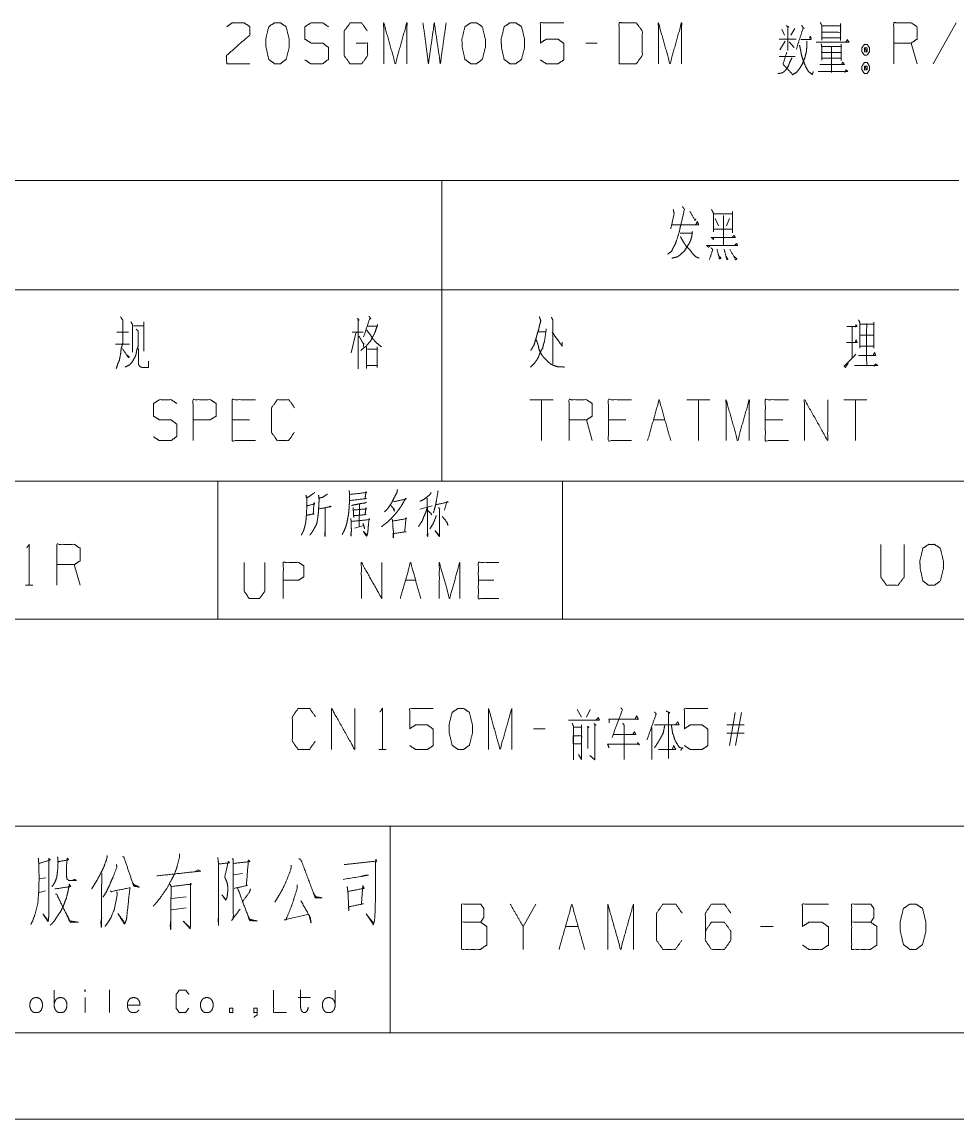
# Paper-space layout 'SHT2' of a CAD drawing. Header units: millimetres. Extents: x 0 to 420, y 0 to 297.
# Drawn here: x 313.6 to 367.9, y 0 to 63.7 of the extents above; entities that cross this region are included whole.
import ezdxf

# ---------------------------------------------------------------- set-up
doc = ezdxf.new("R2010")
doc.units = ezdxf.units.MM
doc.layers.add('101', color=7, linetype='Continuous', true_color=0xffffff)

psp = doc.layouts.new('SHT2')

# ---------------------------------------------------------------- linework, layer by layer
at = {"layer": '101', "color": 72, "linetype": 'Continuous', "lineweight": 18}
for p, q in [((357.728, 63.228), (357.887, 62.878)), ((358.47, 63.278), (358.24, 62.878)), ((367.841, 63.603), (366.498, 61.228)), ((347.017, 62.428), (346.346, 62.428)), ((357.922, 62.528), (357.604, 62.028)), ((358.152, 62.503), (358.435, 62.178)), ((365.565, 61.228), (365.229, 62.428)), ((357.569, 61.653), (358.488, 61.653)), ((313, 54.463), (338, 54.463)), ((338, 54.463), (368, 54.463)), ((338, 54.463), (338, 48.113)), ((353.769, 52.525), (354.865, 52.525)), ((353.857, 52.25), (354.052, 51.825)), ((354.335, 52.425), (354.335, 50.675)), ((354.688, 52.25), (354.511, 51.825)), ((354.865, 52.65), (354.865, 51.425)), ((353.787, 51.625), (354.865, 51.625)), ((351.828, 51.4), (352.5, 51.4)), ((313, 48.113), (338, 48.113)), ((338, 48.113), (338, 37)), ((338, 48.113), (368, 48.113)), ((320.102, 46.025), (320.703, 46.025)), ((320.703, 46.25), (320.703, 44.55)), ((361.813, 45.95), (361.813, 44.125)), ((319.147, 45.65), (319.819, 45.65)), ((333.018, 45.6), (332.735, 44.45)), ((343.601, 45.675), (344.025, 45.675)), ((362.255, 45.475), (363.032, 45.475)), ((319.059, 44.95), (319.872, 44.95)), ((344.449, 41.737), (343.106, 41.737)), ((343.778, 41.737), (343.778, 39.362)), ((353.555, 41.737), (352.212, 41.737)), ((352.884, 41.737), (352.884, 39.362)), ((362.661, 41.737), (361.318, 41.737)), ((361.989, 41.737), (361.989, 39.362)), ((326.847, 40.563), (325.839, 40.563)), ((346.726, 39.362), (346.39, 40.563)), ((348.666, 40.563), (347.659, 40.563)), ((350.271, 40.563), (350.943, 40.563)), ((357.772, 40.563), (356.765, 40.563)), ((313, 37), (338, 37)), ((338, 37), (368, 37)), ((333.22, 35.666), (333.204, 34.364)), ((336.715, 35.379), (337.433, 35.578)), ((332.923, 34.275), (333.469, 34.43)), ((317.011, 30.968), (316.675, 32.168)), ((335.887, 31.261), (336.48, 31.261)), ((341.006, 31.261), (340.116, 31.261)), ((313.85, 30.968), (314.275, 30.968)), ((345.845, 23.768), (346.092, 23.318)), ((346.605, 23.768), (346.393, 23.318)), ((354.686, 21.668), (355.021, 23.593)), ((355.375, 23.593), (355.039, 21.668)), ((343.993, 22.643), (343.321, 22.643)), ((350.186, 22.718), (350.186, 20.868)), ((355.534, 22.868), (354.527, 22.868)), ((355.534, 22.393), (354.527, 22.393)), ((349.447, 21.693), (349.359, 21.868)), ((351.441, 21.643), (351.352, 21.443)), ((334.339, 21.443), (334.763, 21.443)), ((345.933, 21.143), (346.11, 20.868)), ((315.025, 14.005), (314.635, 13.936)), ((323.853, 14.454), (323.658, 14.35)), ((326.437, 14.247), (325.925, 14.178)), ((315, 13.246), (314.635, 13.143)), ((323.17, 12.901), (322.316, 12.798)), ((322.316, 12.142), (323.17, 12.246)), ((343.454, 12.469), (342.712, 11.172)), ((345.17, 11.172), (345.912, 11.172)), ((357.227, 11.172), (356.485, 11.172)), ((315.512, 6.519), (315.512, 7.485)), ((317.297, 7.043), (317.297, 6.174)), ((318.712, 7.499), (318.712, 6.174)), ((329.656, 7.043), (330.387, 7.043))]:
    psp.add_line(p, q, dxfattribs=at)
at = {"layer": '101', "color": 133, "linetype": 'Continuous', "lineweight": 18}
for p, q in [((235, 37), (415, 37)), ((325, 37), (325, 29)), ((345, 37), (345, 29)), ((235, 29), (415, 29)), ((285, 17), (394, 17)), ((335, 17), (335, 5)), ((25, 5), (415, 5)), ((235, 5), (415, 5)), ((0, 0), (420, 0))]:
    psp.add_line(p, q, dxfattribs=at)
at = {"layer": '101', "color": 72, "linetype": 'Continuous', "lineweight": 18}
for points, knots in [([(325.521, 63.378), (325.84, 63.603), (326.529, 63.603), (326.865, 63.378), (326.865, 62.903), (325.504, 61.703), (325.521, 61.228), (326.865, 61.228)], [0, 0, 0.069694, 0.192979, 0.265273, 0.350227, 0.674741, 0.759752, 1, 1]), ([(328.629, 61.228), (328.964, 61.478), (329.141, 62.178), (329.141, 62.653), (328.964, 63.378), (328.629, 63.603), (328.293, 63.603), (327.957, 63.378), (327.78, 62.653), (327.798, 62.178), (327.957, 61.478), (328.293, 61.228), (328.629, 61.228)], [0, 0, 0.067527, 0.183972, 0.260584, 0.380943, 0.446142, 0.500305, 0.565504, 0.685864, 0.76253, 0.87831, 0.945837, 1, 1]), ([(330.057, 61.453), (330.392, 61.228), (331.082, 61.228), (331.418, 61.478), (331.418, 62.178), (331.082, 62.428), (330.41, 62.428), (330.057, 62.653), (330.057, 63.378), (330.41, 63.603), (331.082, 63.603), (331.418, 63.378)], [0, 0, 0.068034, 0.184053, 0.254519, 0.372335, 0.442801, 0.555845, 0.62637, 0.748394, 0.818919, 0.931963, 1, 1]), ([(333.022, 62.428), (333.694, 62.428), (333.694, 61.703), (333.358, 61.228), (332.669, 61.228), (332.333, 61.703), (332.333, 63.128), (332.687, 63.603), (333.341, 63.603), (333.676, 63.128)], [0, 0, 0.103295, 0.214796, 0.304262, 0.410275, 0.49974, 0.718896, 0.809956, 0.910534, 1, 1]), ([(334.627, 61.228), (334.627, 63.603), (335.299, 61.228), (335.971, 63.603), (335.971, 61.228)], [0, 0, 0.245192, 0.5, 0.754808, 1, 1]), ([(336.904, 63.603), (337.222, 61.228), (337.558, 63.603), (337.911, 61.228), (338.247, 63.603)], [0, 0, 0.249746, 0.499742, 0.750003, 1, 1]), ([(340.011, 61.228), (340.347, 61.478), (340.524, 62.178), (340.524, 62.653), (340.347, 63.378), (340.011, 63.603), (339.675, 63.603), (339.339, 63.378), (339.163, 62.653), (339.18, 62.178), (339.339, 61.478), (339.675, 61.228), (340.011, 61.228)], [0, 0, 0.067527, 0.183972, 0.260584, 0.380943, 0.446142, 0.500305, 0.565504, 0.685864, 0.76253, 0.87831, 0.945837, 1, 1]), ([(342.287, 61.228), (342.623, 61.478), (342.8, 62.178), (342.8, 62.653), (342.623, 63.378), (342.287, 63.603), (341.952, 63.603), (341.616, 63.378), (341.439, 62.653), (341.457, 62.178), (341.616, 61.478), (341.952, 61.228), (342.287, 61.228)], [0, 0, 0.067527, 0.183972, 0.260585, 0.380944, 0.446144, 0.500307, 0.565506, 0.685864, 0.76253, 0.87831, 0.945837, 1, 1]), ([(343.716, 61.453), (344.051, 61.228), (344.741, 61.228), (345.076, 61.453), (345.076, 62.403), (344.741, 62.653), (344.051, 62.653), (343.716, 62.428), (343.716, 63.603), (345.076, 63.603)], [0, 0, 0.062227, 0.168342, 0.230571, 0.376816, 0.441267, 0.547382, 0.609609, 0.79049, 1, 1]), ([(348.286, 61.228), (349.276, 61.228), (349.629, 61.703), (349.629, 63.128), (349.276, 63.603), (348.286, 63.603), (348.286, 61.228)], [0, 0, 0.142134, 0.22716, 0.43179, 0.516817, 0.65895, 1, 1]), ([(350.563, 61.228), (350.563, 63.603), (351.234, 61.228), (351.906, 63.603), (351.906, 61.228)], [0, 0, 0.245192, 0.499999, 0.754808, 1, 1]), ([(357.975, 63.428), (358.134, 63.353), (358.064, 63.403), (358.064, 62.003), (358.064, 62.653), (357.569, 62.653), (358.559, 62.653)], [0, 0, 0.046317, 0.06912, 0.437818, 0.609, 0.739333, 1, 1]), ([(358.859, 63.453), (359.018, 63.278), (358.965, 63.328), (358.559, 62.053)], [0, 0, 0.143542, 0.187766, 1, 1]), ([(359.951, 63.628), (360.04, 63.453), (360.04, 62.603), (360.04, 62.728), (361.136, 62.728), (361.136, 62.578), (361.136, 63.553), (361.136, 63.428), (360.04, 63.428), (361.136, 63.428), (361.136, 63.053), (360.04, 63.053)], [0, 0, 0.027305, 0.145697, 0.163108, 0.315746, 0.336639, 0.472442, 0.489853, 0.642491, 0.79513, 0.847362, 1, 1]), ([(364.221, 61.228), (364.221, 63.603), (365.229, 63.603), (365.565, 63.378), (365.565, 62.653), (365.229, 62.428), (364.221, 62.428)], [0, 0, 0.400951, 0.571036, 0.639278, 0.761673, 0.829915, 1, 1]), ([(359.177, 62.528), (359.177, 62.228), (359.142, 61.903), (359.053, 61.553), (358.912, 61.203), (358.753, 60.953), (358.576, 60.728), (358.329, 60.578)], [0, 0, 0.134097, 0.280224, 0.441581, 0.610312, 0.742762, 0.870652, 1, 1]), ([(358.824, 62.628), (359.425, 62.628), (359.389, 62.828), (359.319, 62.703)], [0, 0, 0.634142, 0.848448, 1, 1]), ([(359.722, 62.478), (361.613, 62.478), (361.524, 62.628), (361.436, 62.478)], [0, 0, 0.84451, 0.922255, 1, 1]), ([(358.011, 61.903), (357.799, 61.203), (358.329, 60.628)], [0, 0, 0.483239, 1, 1]), ([(358.753, 62.303), (358.806, 62.053), (358.859, 61.753), (358.965, 61.403), (359.107, 61.053), (359.266, 60.778), (359.495, 60.603), (359.548, 60.778)], [0, 0, 0.122115, 0.267685, 0.442439, 0.62281, 0.774616, 0.912628, 1, 1]), ([(360.004, 62.378), (360.04, 62.253), (360.04, 61.428), (360.04, 61.553), (361.171, 61.553), (361.171, 61.428), (361.171, 62.353), (361.171, 62.228), (360.04, 62.228), (360.04, 61.878), (361.171, 61.878), (360.605, 61.878), (360.605, 62.228), (360.605, 60.728), (360.605, 61.178), (359.934, 61.178), (361.348, 61.178), (361.259, 61.328), (361.189, 61.178)], [0, 0, 0.011506, 0.084582, 0.095654, 0.195853, 0.206925, 0.288858, 0.29993, 0.400129, 0.43113, 0.531329, 0.581427, 0.612429, 0.745293, 0.785153, 0.844647, 0.969893, 0.985312, 1, 1]), ([(362.67, 62.353), (362.511, 62.353), (362.369, 62.153), (362.369, 61.928), (362.511, 61.728), (362.67, 61.728), (362.811, 61.928), (362.811, 62.153), (362.67, 62.353)], [0, 0, 0.091014, 0.231142, 0.359869, 0.5, 0.591014, 0.731144, 0.859872, 1, 1]), ([(362.511, 61.928), (362.67, 61.928), (362.511, 62.153), (362.511, 61.928)], [0, 0, 0.241164, 0.658904, 1, 1]), ([(362.67, 61.928), (362.67, 62.153), (362.511, 62.153)], [0, 0, 0.585813, 1, 1]), ([(358.311, 61.578), (358.17, 61.278), (358.081, 61.053), (357.922, 60.828), (357.763, 60.703), (357.498, 60.653)], [0, 0, 0.25106, 0.434037, 0.642625, 0.795773, 1, 1]), ([(362.811, 61.078), (362.67, 61.303), (362.511, 61.303), (362.369, 61.078), (362.369, 60.878), (362.511, 60.653), (362.67, 60.653), (362.811, 60.878), (362.811, 61.078)], [0, 0, 0.149199, 0.238515, 0.387714, 0.500002, 0.649199, 0.738515, 0.887711, 1, 1]), ([(359.828, 60.778), (361.542, 60.778), (361.454, 60.878), (361.383, 60.728)], [0, 0, 0.851382, 0.917644, 1, 1]), ([(362.511, 61.078), (362.511, 60.878), (362.67, 60.878)], [0, 0, 0.556976, 1, 1]), ([(362.67, 61.078), (362.511, 61.078), (362.67, 60.878), (362.67, 61.078)], [0, 0, 0.258824, 0.674604, 1, 1]), ([(351.952, 52.95), (352.076, 52.775), (351.846, 51.825), (351.775, 51.475), (351.599, 50.925), (351.51, 50.7), (351.404, 50.525), (351.333, 50.35), (351.086, 50.175)], [0, 0, 0.069934, 0.388857, 0.50537, 0.693877, 0.772751, 0.839526, 0.901111, 1, 1]), ([(351.422, 52.775), (351.475, 52.525), (351.28, 51.65)], [0, 0, 0.221858, 1, 1]), ([(352.394, 52.675), (352.694, 52.125), (352.73, 52.225)], [0, 0, 0.855262, 1, 1]), ([(353.645, 52.775), (353.751, 52.55), (353.751, 51.475)], [0, 0, 0.187903, 1, 1]), ([(351.369, 51.875), (352.907, 51.875), (352.818, 52.075), (352.73, 51.875)], [0, 0, 0.778581, 0.889286, 1, 1]), ([(352.535, 51.5), (352.5, 51.2), (352.412, 50.925), (352.27, 50.675), (352.076, 50.375), (351.864, 50.175), (351.669, 50.025), (351.351, 49.95)], [0, 0, 0.143873, 0.281451, 0.418246, 0.588514, 0.727371, 0.84433, 1, 1]), ([(351.846, 51.2), (351.917, 51.05), (352.058, 50.825), (352.164, 50.65), (352.394, 50.425), (352.535, 50.225), (352.73, 50.025), (352.924, 49.95)], [0, 0, 0.098119, 0.255354, 0.376442, 0.566727, 0.711651, 0.876695, 1, 1]), ([(353.769, 51.125), (353.751, 51.025), (353.628, 51.15), (355.024, 51.15), (354.936, 51.275), (354.847, 51.15)], [0, 0, 0.051291, 0.140124, 0.845368, 0.92269, 1, 1]), ([(353.557, 50.675), (353.469, 50.575), (353.363, 50.675), (355.165, 50.675), (355.095, 50.8), (354.971, 50.675)], [0, 0, 0.055573, 0.116265, 0.866965, 0.926762, 1, 1]), ([(353.61, 50.55), (353.716, 50.45), (353.522, 49.875)], [0, 0, 0.193633, 1, 1]), ([(353.963, 50.475), (354.105, 49.9), (354.193, 49.95), (354.052, 50.1)], [0, 0, 0.658039, 0.770892, 1, 1]), ([(354.37, 50.475), (354.529, 49.875), (354.6, 49.875), (354.476, 50.075)], [0, 0, 0.669899, 0.746192, 1, 1]), ([(354.706, 50.475), (355.042, 49.85), (355.112, 49.9), (354.936, 50.075)], [0, 0, 0.679063, 0.761932, 1, 1]), ([(319.359, 46.55), (319.483, 46.35), (319.483, 45), (319.395, 44.7), (319.359, 44.375), (319.289, 44.025), (319.2, 43.825), (319.112, 43.55)], [0, 0, 0.076125, 0.513098, 0.614331, 0.720148, 0.835726, 0.906504, 1, 1]), ([(333.089, 46.45), (333.195, 46.35), (333.142, 46.425), (333.142, 43.525), (333.142, 45.65), (332.788, 45.65), (333.442, 45.65)], [0, 0, 0.023247, 0.037896, 0.500409, 0.839319, 0.895699, 1, 1]), ([(333.778, 46.575), (333.884, 46.425), (333.814, 46.45), (333.46, 45.375)], [0, 0, 0.132126, 0.186059, 1, 1]), ([(343.654, 46.55), (343.742, 46.325), (343.654, 46), (343.619, 45.825), (343.548, 45.6), (343.477, 45.35), (343.407, 45.125), (343.354, 44.925), (343.265, 44.775), (343.159, 44.6)], [0, 0, 0.116541, 0.278918, 0.364993, 0.478696, 0.603951, 0.71766, 0.817412, 0.901346, 1, 1]), ([(344.361, 46.525), (344.432, 46.35), (344.432, 43.825)], [0, 0, 0.06955, 1, 1]), ([(319.96, 46.25), (320.049, 46.1), (320.049, 44.5)], [0, 0, 0.098129, 1, 1]), ([(333.708, 46), (334.255, 46), (334.273, 46.1), (334.114, 45.625), (333.884, 45.175), (333.619, 44.85), (333.301, 44.6)], [0, 0, 0.220966, 0.26192, 0.463932, 0.667691, 0.836831, 1, 1]), ([(344.06, 45.85), (343.954, 45.125), (343.884, 44.9), (343.848, 44.725), (343.742, 44.55), (343.654, 44.35), (343.601, 44.2), (343.477, 44), (343.371, 43.85), (343.141, 43.625)], [0, 0, 0.296653, 0.392139, 0.46442, 0.547269, 0.635793, 0.700209, 0.795421, 0.869798, 1, 1]), ([(361.495, 45.975), (362.096, 45.975), (362.025, 46.075), (361.989, 45.95)], [0, 0, 0.704243, 0.847777, 1, 1]), ([(362.166, 46.375), (362.255, 46.225), (362.255, 44.725), (362.255, 44.85), (363.068, 44.85), (363.068, 44.725), (363.068, 46.225), (363.068, 46.125), (362.255, 46.125), (362.643, 46.125), (362.643, 43.725), (361.936, 43.725), (363.28, 43.725), (363.191, 43.775), (363.174, 43.825), (363.068, 43.675)], [0, 0, 0.016856, 0.162098, 0.174201, 0.252928, 0.265031, 0.410272, 0.419955, 0.498682, 0.536334, 0.76872, 0.837175, 0.967244, 0.977077, 0.982211, 1, 1]), ([(320.261, 45.825), (320.385, 45.725), (320.385, 44.85), (320.296, 44.6), (320.261, 44.375), (320.19, 44.2), (320.049, 43.95), (319.907, 43.775), (319.624, 43.625)], [0, 0, 0.062435, 0.405831, 0.509895, 0.599279, 0.673351, 0.786072, 0.874364, 1, 1]), ([(333.177, 45.425), (333.478, 44.95), (333.478, 45.025), (333.442, 44.825)], [0, 0, 0.668993, 0.75826, 1, 1]), ([(333.637, 45.775), (333.814, 45.55), (334.008, 45.25), (334.185, 45.05), (334.503, 44.8)], [0, 0, 0.21756, 0.48939, 0.692342, 1, 1]), ([(343.477, 45.2), (343.548, 45.025), (343.601, 44.825), (343.636, 44.65), (343.813, 44.3), (343.901, 44.2), (344.149, 43.95), (344.29, 43.825), (344.467, 43.725), (344.714, 43.65), (344.944, 43.65), (345.121, 43.625)], [0, 0, 0.075192, 0.15762, 0.228747, 0.384949, 0.438119, 0.578251, 0.653441, 0.734337, 0.837345, 0.928883, 1, 1]), ([(344.396, 45.65), (344.98, 44.85), (344.98, 45.075)], [0, 0, 0.814824, 1, 1]), ([(361.477, 45.05), (362.096, 45.05), (362.025, 45.2), (361.989, 45.075)], [0, 0, 0.676561, 0.857934, 1, 1]), ([(319.465, 44.7), (319.819, 44.175), (319.872, 44.225), (319.731, 44.325)], [0, 0, 0.720064, 0.802978, 1, 1]), ([(320.402, 44.7), (320.402, 43.775), (320.491, 43.65), (320.632, 43.6), (320.985, 43.6), (320.985, 43.975)], [0, 0, 0.472764, 0.551003, 0.627661, 0.808338, 1, 1]), ([(333.619, 44.8), (333.619, 43.55), (333.619, 43.725), (334.255, 43.725), (334.255, 43.6), (334.255, 44.8), (334.255, 44.675), (333.69, 44.675)], [0, 0, 0.306605, 0.34953, 0.505604, 0.536265, 0.830605, 0.861265, 1, 1]), ([(361.565, 43.85), (361.406, 43.6), (361.336, 43.675), (362.025, 44.375)], [0, 0, 0.214427, 0.289033, 1, 1]), ([(362.166, 44.3), (363.174, 44.3), (363.103, 44.475), (363.032, 44.325)], [0, 0, 0.739673, 0.878255, 1, 1]), ([(321.269, 39.588), (321.604, 39.362), (322.294, 39.362), (322.63, 39.613), (322.63, 40.313), (322.294, 40.563), (321.622, 40.563), (321.269, 40.788), (321.269, 41.513), (321.622, 41.737), (322.294, 41.737), (322.63, 41.513)], [0, 0, 0.068037, 0.184055, 0.25452, 0.372335, 0.4428, 0.555844, 0.626371, 0.748393, 0.81892, 0.931964, 1, 1]), ([(323.563, 39.362), (323.563, 41.737), (324.57, 41.737), (324.906, 41.513), (324.906, 40.788), (324.553, 40.563), (323.563, 40.563)], [0, 0, 0.401147, 0.571311, 0.639588, 0.762044, 0.832821, 1, 1]), ([(327.183, 39.362), (325.839, 39.362), (325.839, 41.737), (327.183, 41.737)], [0, 0, 0.26539, 0.73461, 1, 1]), ([(329.441, 39.838), (329.106, 39.362), (328.452, 39.362), (328.116, 39.838), (328.116, 41.263), (328.452, 41.737), (329.123, 41.737), (329.459, 41.263)], [0, 0, 0.114568, 0.243366, 0.357936, 0.638584, 0.753154, 0.885433, 1, 1]), ([(345.383, 39.362), (345.383, 41.737), (346.39, 41.737), (346.726, 41.513), (346.726, 40.788), (346.39, 40.563), (345.383, 40.563)], [0, 0, 0.400951, 0.571036, 0.639278, 0.761673, 0.829915, 1, 1]), ([(349.002, 39.362), (347.659, 39.362), (347.659, 41.737), (349.002, 41.737)], [0, 0, 0.26539, 0.73461, 1, 1]), ([(349.935, 39.362), (350.607, 41.737), (351.279, 39.362)], [0, 0, 0.499999, 1, 1]), ([(354.488, 39.362), (354.488, 41.737), (355.16, 39.362), (355.832, 41.737), (355.832, 39.362)], [0, 0, 0.245192, 0.500001, 0.754808, 1, 1]), ([(358.108, 39.362), (356.765, 39.362), (356.765, 41.737), (358.108, 41.737)], [0, 0, 0.26539, 0.73461, 1, 1]), ([(359.041, 39.362), (359.041, 41.737), (360.385, 39.362), (360.385, 41.737)], [0, 0, 0.317574, 0.682426, 1, 1]), ([(330.629, 36.351), (330.566, 36.307), (330.145, 36.02), (330.114, 36.196), (330.161, 36.02), (330.161, 35.446), (330.145, 35.092), (330.129, 34.849), (330.098, 34.606), (330.051, 34.386), (329.989, 34.165), (329.911, 34.01), (329.848, 33.878)], [0, 0, 0.024363, 0.186803, 0.243942, 0.302154, 0.485024, 0.597668, 0.675195, 0.753199, 0.825098, 0.89819, 0.953346, 1, 1]), ([(332.626, 36.461), (332.642, 36.262), (332.642, 35.909), (332.626, 35.578), (332.611, 35.357), (332.58, 35.07), (332.533, 34.827), (332.486, 34.562), (332.424, 34.364), (332.346, 34.165), (332.221, 33.922)], [0, 0, 0.076503, 0.212087, 0.33934, 0.424292, 0.535105, 0.630037, 0.733301, 0.813245, 0.895183, 1, 1]), ([(332.673, 36.24), (333.641, 36.351), (333.594, 36.395), (333.548, 35.998), (333.626, 35.998), (332.658, 35.887)], [0, 0, 0.39108, 0.416924, 0.577585, 0.60892, 1, 1]), ([(335.42, 36.527), (335.405, 36.373), (335.217, 36.02), (335.108, 35.799), (334.983, 35.6), (334.827, 35.379), (334.671, 35.225)], [0, 0, 0.101774, 0.363754, 0.525154, 0.678922, 0.85608, 1, 1]), ([(337.371, 36.351), (337.34, 36.262), (337.137, 36.086), (336.918, 35.931), (336.731, 35.843)], [0, 0, 0.111856, 0.433088, 0.752703, 1, 1]), ([(337.777, 36.439), (337.761, 36.329), (337.683, 35.865), (337.621, 35.556), (337.511, 35.181)], [0, 0, 0.086565, 0.451629, 0.696477, 1, 1]), ([(330.192, 35.026), (330.223, 35.048), (330.582, 35.114), (330.535, 35.092), (330.582, 35.777), (330.613, 35.688), (330.176, 35.578)], [0, 0, 0.022681, 0.239273, 0.269981, 0.676983, 0.732557, 1, 1]), ([(331.363, 36.262), (331.113, 36.086), (330.879, 36.02), (330.847, 36.196), (330.879, 35.931), (330.863, 35.666), (330.847, 35.379), (330.832, 35.136), (330.801, 34.916), (330.769, 34.673), (330.723, 34.496), (330.645, 34.364), (330.566, 34.209), (330.488, 34.077), (330.41, 33.966), (330.332, 33.878)], [0, 0, 0.096319, 0.172937, 0.229415, 0.313416, 0.396985, 0.487495, 0.564125, 0.634336, 0.711437, 0.768975, 0.817388, 0.871906, 0.920319, 0.962889, 1, 1]), ([(333.626, 35.799), (333.579, 35.755), (333.188, 35.688), (332.97, 35.644), (332.767, 35.6)], [0, 0, 0.07226, 0.516589, 0.766867, 1, 1]), ([(335.202, 35.843), (335.248, 35.821), (335.951, 35.975), (335.904, 36.02), (335.779, 35.799), (335.639, 35.556), (335.498, 35.357), (335.342, 35.158), (335.17, 34.96), (334.983, 34.761), (334.78, 34.584), (334.624, 34.474), (334.499, 34.364)], [0, 0, 0.017093, 0.254607, 0.275864, 0.359629, 0.452278, 0.53264, 0.616084, 0.70281, 0.792986, 0.881828, 0.944963, 1, 1]), ([(337.152, 36.02), (337.168, 34.275), (337.184, 33.79), (337.152, 33.878), (337.168, 34.077)], [0, 0, 0.691283, 0.883884, 0.921006, 1, 1]), ([(337.652, 35.644), (338.354, 35.799), (338.292, 35.821), (338.151, 35.335)], [0, 0, 0.557066, 0.608364, 1, 1]), ([(330.863, 35.401), (331.566, 35.534), (331.519, 35.556), (331.441, 35.512)], [0, 0, 0.834819, 0.895271, 1, 1]), ([(331.222, 35.446), (331.222, 33.812), (331.207, 33.922), (331.222, 34.099)], [0, 0, 0.849783, 0.907772, 1, 1]), ([(332.845, 35.49), (332.861, 35.335), (332.892, 34.894), (332.876, 35.004), (333.61, 35.07), (333.548, 35.07), (333.594, 35.468), (333.626, 35.401), (332.861, 35.335)], [0, 0, 0.056492, 0.217482, 0.258029, 0.525926, 0.548635, 0.694164, 0.720796, 1, 1]), ([(335.03, 35.6), (335.061, 35.578), (335.233, 35.379), (335.248, 35.269), (335.186, 35.423)], [0, 0, 0.066028, 0.519581, 0.712132, 1, 1]), ([(337.152, 35.468), (337.059, 35.181), (336.949, 34.938), (336.856, 34.695), (336.762, 34.562), (336.653, 34.386)], [0, 0, 0.251918, 0.474135, 0.691326, 0.826694, 1, 1]), ([(337.168, 35.313), (337.371, 35.136), (337.418, 35.048)], [0, 0, 0.729109, 1, 1]), ([(337.668, 35.026), (337.652, 34.916), (337.48, 34.518), (337.309, 34.253)], [0, 0, 0.129619, 0.632946, 1, 1]), ([(337.808, 35.49), (337.886, 35.379), (337.855, 35.401), (337.87, 34.231), (337.87, 33.944), (337.855, 33.79), (337.605, 34.143), (337.855, 33.834)], [0, 0, 0.051678, 0.066298, 0.513635, 0.623349, 0.682727, 0.848098, 1, 1]), ([(332.72, 34.849), (332.736, 34.651), (332.751, 34.143), (332.736, 33.812), (332.72, 33.9), (332.751, 34.121)], [0, 0, 0.147471, 0.523364, 0.768667, 0.835021, 1, 1]), ([(332.751, 34.673), (333.813, 34.783), (333.782, 34.849), (333.766, 34.739), (333.719, 34.231), (333.704, 34.032), (333.641, 33.812), (333.438, 34.099), (333.657, 33.878)], [0, 0, 0.374083, 0.399749, 0.43883, 0.61759, 0.687458, 0.767887, 0.891105, 1, 1]), ([(333.423, 34.562), (333.485, 34.386), (333.516, 34.253)], [0, 0, 0.579215, 1, 1]), ([(335.108, 34.805), (335.139, 34.739), (335.17, 34.187), (335.186, 34.121), (335.186, 33.723), (335.17, 33.9), (335.17, 33.966), (335.935, 34.077), (335.842, 34.077), (335.92, 34.894), (335.951, 34.849), (335.904, 34.827), (335.155, 34.695)], [0, 0, 0.018828, 0.160986, 0.178485, 0.280676, 0.326272, 0.343303, 0.542024, 0.566111, 0.777126, 0.791033, 0.804348, 1, 1]), ([(338.027, 34.96), (338.308, 34.606), (338.354, 34.43)], [0, 0, 0.711821, 1, 1]), ([(313.921, 33.143), (314.063, 33.343), (314.063, 30.968)], [0, 0, 0.093491, 1, 1]), ([(315.667, 30.968), (315.667, 33.343), (316.675, 33.343), (317.011, 33.118), (317.011, 32.393), (316.675, 32.168), (315.667, 32.168)], [0, 0, 0.400951, 0.571036, 0.639278, 0.761673, 0.829915, 1, 1]), ([(363.473, 33.343), (363.473, 31.443), (363.791, 30.968), (364.463, 30.968), (364.817, 31.443), (364.817, 33.343)], [0, 0, 0.337152, 0.4386, 0.55778, 0.662848, 1, 1]), ([(366.581, 30.968), (366.916, 31.218), (367.093, 31.918), (367.093, 32.393), (366.916, 33.118), (366.581, 33.343), (366.245, 33.343), (365.909, 33.118), (365.732, 32.393), (365.75, 31.918), (365.909, 31.218), (366.245, 30.968), (366.581, 30.968)], [0, 0, 0.067525, 0.183972, 0.260585, 0.380946, 0.446143, 0.500306, 0.565503, 0.685864, 0.76253, 0.878312, 0.945837, 1, 1]), ([(326.539, 32.299), (326.539, 30.621), (326.82, 30.202), (327.413, 30.202), (327.725, 30.621), (327.725, 32.299)], [0, 0, 0.337151, 0.438599, 0.557782, 0.662849, 1, 1]), ([(328.802, 30.202), (328.802, 32.299), (329.691, 32.299), (329.988, 32.1), (329.988, 31.46), (329.676, 31.261), (328.802, 31.261)], [0, 0, 0.401145, 0.571312, 0.639588, 0.762043, 0.832818, 1, 1]), ([(333.328, 30.202), (333.328, 32.299), (334.514, 30.202), (334.514, 32.299)], [0, 0, 0.317574, 0.682426, 1, 1]), ([(337.853, 30.202), (337.853, 32.299), (338.447, 30.202), (339.04, 32.299), (339.04, 30.202)], [0, 0, 0.245192, 0.5, 0.754808, 1, 1]), ([(341.303, 30.202), (340.116, 30.202), (340.116, 32.299), (341.303, 32.299)], [0, 0, 0.265389, 0.734611, 1, 1]), ([(330.652, 21.918), (330.316, 21.443), (329.662, 21.443), (329.326, 21.918), (329.326, 23.343), (329.662, 23.818), (330.334, 23.818), (330.67, 23.343)], [0, 0, 0.114567, 0.243365, 0.357934, 0.638583, 0.753152, 0.885431, 1, 1]), ([(331.603, 21.443), (331.603, 23.818), (332.946, 21.443), (332.946, 23.818)], [0, 0, 0.317574, 0.682426, 1, 1]), ([(334.409, 23.618), (334.551, 23.818), (334.551, 21.443)], [0, 0, 0.093491, 1, 1]), ([(336.138, 21.668), (336.474, 21.443), (337.163, 21.443), (337.499, 21.668), (337.499, 22.618), (337.163, 22.868), (336.474, 22.868), (336.138, 22.643), (336.138, 23.818), (337.499, 23.818)], [0, 0, 0.062227, 0.168345, 0.230571, 0.376816, 0.441264, 0.547382, 0.609609, 0.79049, 1, 1]), ([(339.263, 21.443), (339.599, 21.693), (339.775, 22.393), (339.775, 22.868), (339.599, 23.593), (339.263, 23.818), (338.927, 23.818), (338.591, 23.593), (338.414, 22.868), (338.432, 22.393), (338.591, 21.693), (338.927, 21.443), (339.263, 21.443)], [0, 0, 0.067527, 0.183971, 0.260584, 0.380942, 0.446142, 0.500308, 0.565504, 0.685864, 0.762529, 0.87831, 0.945834, 1, 1]), ([(340.709, 21.443), (340.709, 23.818), (341.38, 21.443), (342.052, 23.818), (342.052, 21.443)], [0, 0, 0.245192, 0.5, 0.754808, 1, 1]), ([(348.386, 23.868), (348.475, 23.743), (347.874, 22.143)], [0, 0, 0.082209, 1, 1]), ([(350.327, 23.618), (350.433, 23.518), (349.903, 21.993)], [0, 0, 0.082816, 1, 1]), ([(351.016, 23.668), (351.228, 23.568), (351.14, 23.543), (351.14, 20.918)], [0, 0, 0.079458, 0.110581, 1, 1]), ([(352.073, 21.668), (352.409, 21.443), (353.098, 21.443), (353.434, 21.668), (353.434, 22.618), (353.098, 22.868), (352.409, 22.868), (352.073, 22.643), (352.073, 23.818), (353.434, 23.818)], [0, 0, 0.062227, 0.168343, 0.23057, 0.376816, 0.441265, 0.547381, 0.609609, 0.790491, 1, 1]), ([(345.35, 23.143), (347.135, 23.143), (347.082, 23.293), (346.958, 23.168)], [0, 0, 0.842001, 0.917043, 1, 1]), ([(345.562, 22.968), (345.633, 22.793), (345.633, 20.843), (345.633, 22.743), (346.11, 22.743), (346.11, 22.868), (346.11, 20.868), (346.11, 22.243), (345.615, 22.243), (345.615, 21.768), (346.092, 21.768)], [0, 0, 0.019945, 0.226009, 0.426788, 0.477218, 0.490427, 0.701773, 0.847074, 0.899373, 0.949568, 1, 1]), ([(346.835, 22.943), (346.958, 22.843), (346.87, 22.918), (346.87, 20.843), (346.587, 21.093)], [0, 0, 0.05833, 0.100819, 0.861603, 1, 1]), ([(347.715, 22.993), (347.697, 23.193), (349.394, 23.193), (349.305, 23.393), (349.217, 23.218)], [0, 0, 0.086831, 0.820648, 0.915212, 1, 1]), ([(348.492, 22.968), (348.581, 22.843), (348.581, 20.868)], [0, 0, 0.071939, 1, 1]), ([(350.345, 22.868), (351.759, 22.868), (351.688, 23.043), (351.582, 22.918)], [0, 0, 0.80038, 0.907215, 1, 1]), ([(346.446, 22.793), (346.534, 22.718), (346.463, 22.743), (346.463, 21.493)], [0, 0, 0.080448, 0.132501, 1, 1]), ([(347.944, 22.318), (349.252, 22.318), (349.164, 22.468), (349.076, 22.318)], [0, 0, 0.78976, 0.894874, 1, 1]), ([(350.928, 22.818), (350.84, 22.393), (350.61, 21.968), (350.345, 21.543)], [0, 0, 0.3061, 0.646782, 1, 1]), ([(351.317, 22.843), (351.388, 22.393), (351.529, 21.968), (351.776, 21.568), (351.935, 21.518), (351.988, 21.543), (351.847, 21.393)], [0, 0, 0.252329, 0.500437, 0.760986, 0.853335, 0.885816, 1, 1]), ([(347.697, 21.543), (347.626, 21.743), (349.465, 21.743), (349.359, 21.793)], [0, 0, 0.097865, 0.945913, 1, 1]), ([(350.574, 21.443), (351.564, 21.443), (351.441, 21.668)], [0, 0, 0.794012, 1, 1]), ([(318.585, 15.282), (318.561, 15.109), (318.39, 14.626), (318.219, 14.281), (318, 13.867), (317.829, 13.591), (317.683, 13.35)], [0, 0, 0.081145, 0.319756, 0.499049, 0.717311, 0.868474, 1, 1]), ([(322.779, 15.385), (322.779, 15.213), (322.633, 14.626), (322.487, 14.212), (322.34, 13.936), (322.072, 13.419), (321.682, 12.867), (321.414, 12.522), (321.243, 12.349)], [0, 0, 0.049752, 0.224095, 0.350741, 0.440842, 0.608969, 0.803946, 0.929998, 1, 1]), ([(314.586, 15.144), (314.61, 14.868), (314.635, 14.005), (314.61, 13.177), (314.561, 12.522), (314.415, 11.935), (314.269, 11.521), (314.147, 11.28)], [0, 0, 0.070329, 0.28934, 0.499598, 0.66644, 0.819873, 0.931329, 1, 1]), ([(314.659, 14.833), (315.293, 15.04), (315.196, 15.109), (315.196, 11.763), (315.171, 11.521), (315.147, 11.452), (314.854, 11.901), (315.147, 11.521)], [0, 0, 0.122094, 0.143965, 0.756447, 0.800872, 0.814266, 0.912285, 1, 1]), ([(315.708, 15.213), (315.732, 14.868), (315.708, 14.419), (315.659, 14.04), (315.561, 13.764), (315.439, 13.557), (315.366, 13.488)], [0, 0, 0.190955, 0.438946, 0.650198, 0.811822, 0.94447, 1, 1]), ([(315.757, 14.937), (316.342, 15.04), (316.269, 15.144), (316.22, 14.626), (316.22, 14.178), (316.244, 13.936), (316.366, 13.833), (316.805, 13.833), (316.708, 13.902), (316.537, 13.833)], [0, 0, 0.209703, 0.254415, 0.437769, 0.595975, 0.681595, 0.738019, 0.892888, 0.935041, 1, 1]), ([(319.122, 14.764), (319.146, 14.626), (318.927, 14.04), (318.829, 13.833), (318.683, 13.488), (318.536, 13.177), (318.341, 12.867)], [0, 0, 0.067376, 0.36846, 0.478481, 0.658656, 0.823687, 1, 1]), ([(319.488, 15.247), (319.561, 15.178), (320.122, 13.522), (320.463, 13.453), (320.146, 13.591), (320.049, 13.729)], [0, 0, 0.037082, 0.681737, 0.810185, 0.937687, 1, 1]), ([(324.998, 15.178), (325.047, 14.764), (325.047, 11.245), (325.023, 11.521), (325.047, 11.832)], [0, 0, 0.092137, 0.86992, 0.931161, 1, 1]), ([(325.071, 14.799), (325.681, 14.868), (325.608, 14.937), (325.413, 14.074), (325.413, 14.005), (325.462, 13.902), (325.535, 13.729), (325.584, 13.488), (325.584, 13.281), (325.559, 13.039), (325.535, 12.867), (325.462, 12.694), (325.242, 13.005), (325.462, 12.729)], [0, 0, 0.163216, 0.189965, 0.42515, 0.443501, 0.473931, 0.523766, 0.589292, 0.644345, 0.7089, 0.755234, 0.805069, 0.906205, 1, 1]), ([(325.876, 15.144), (325.901, 14.833), (325.901, 11.659), (325.803, 11.521), (326.291, 12.177)], [0, 0, 0.069653, 0.779472, 0.817267, 1, 1]), ([(325.925, 14.833), (326.876, 14.937), (326.779, 15.04), (326.657, 13.557), (326.73, 13.557), (325.949, 13.384)], [0, 0, 0.276542, 0.317649, 0.747834, 0.768982, 1, 1]), ([(329.266, 14.73), (329.241, 14.488), (328.973, 13.798), (328.729, 13.281), (328.485, 12.867), (328.315, 12.591)], [0, 0, 0.102841, 0.416511, 0.658903, 0.86249, 1, 1]), ([(329.705, 15.109), (329.827, 15.04), (330.656, 12.832), (331.046, 12.832), (330.681, 12.901), (330.534, 13.143)], [0, 0, 0.039541, 0.705114, 0.815247, 0.920312, 1, 1]), ([(332.338, 14.764), (334.216, 14.971), (334.168, 15.075), (334.143, 14.557), (334.143, 12.625), (334.119, 11.866), (334.094, 11.521), (334.046, 11.349), (334.021, 11.28), (333.607, 11.901), (334.021, 11.383)], [0, 0, 0.261649, 0.277493, 0.349233, 0.616764, 0.72192, 0.769813, 0.794637, 0.804771, 0.908172, 1, 1]), ([(318.268, 14.247), (318.244, 11.142), (318.219, 11.418), (318.268, 11.694)], [0, 0, 0.847819, 0.923473, 1, 1]), ([(321.462, 14.109), (323.999, 14.385), (323.853, 14.454)], [0, 0, 0.940373, 1, 1]), ([(332.265, 13.902), (333.729, 14.143), (333.582, 14.143), (333.314, 14.074)], [0, 0, 0.777945, 0.854701, 1, 1]), ([(315.537, 13.35), (316.464, 13.488), (316.391, 13.626), (316.318, 13.246), (316.22, 12.832), (316.122, 12.591), (316.025, 12.315), (315.878, 12.039), (315.683, 11.763), (315.537, 11.521), (315.391, 11.349), (315.269, 11.245)], [0, 0, 0.248088, 0.28944, 0.391759, 0.504363, 0.573317, 0.650816, 0.73352, 0.823008, 0.897766, 0.957654, 1, 1]), ([(318.756, 13.246), (318.829, 13.177), (318.878, 13.212), (319.902, 13.419), (319.756, 12.073), (319.707, 11.59), (319.634, 11.383), (319.585, 11.314), (319.195, 11.935), (319.609, 11.383)], [0, 0, 0.021075, 0.033595, 0.252602, 0.536206, 0.63793, 0.683936, 0.701643, 0.855333, 1, 1]), ([(322.243, 13.626), (322.292, 13.488), (322.267, 11.211), (322.267, 11.004), (322.243, 11.211), (322.267, 11.452)], [0, 0, 0.047497, 0.786427, 0.853598, 0.921235, 1, 1]), ([(322.292, 13.488), (323.414, 13.626), (323.414, 13.695), (323.462, 13.626), (323.414, 13.591), (323.414, 11.176), (323.389, 11.038), (322.999, 11.487), (323.389, 11.107)], [0, 0, 0.224398, 0.238094, 0.254868, 0.266729, 0.746112, 0.77393, 0.891944, 1, 1]), ([(326.145, 13.419), (326.852, 11.521), (327.291, 11.487), (326.852, 11.59), (326.754, 11.797)], [0, 0, 0.643821, 0.783835, 0.927246, 1, 1]), ([(329.607, 13.591), (329.607, 13.384), (329.388, 12.694), (329.412, 12.729), (329.193, 12.142), (328.949, 11.556), (328.851, 11.556), (330.217, 11.866)], [0, 0, 0.05545, 0.249412, 0.26073, 0.428483, 0.598637, 0.624772, 1, 1]), ([(332.509, 13.488), (332.558, 13.074), (332.607, 12.073), (332.582, 12.315), (333.46, 12.487), (333.338, 12.487), (333.411, 13.557), (333.485, 13.384), (332.582, 13.212)], [0, 0, 0.08584, 0.292105, 0.342087, 0.526357, 0.55147, 0.772215, 0.810799, 1, 1]), ([(315.586, 13.039), (315.659, 13.039), (316.439, 11.418), (316.927, 11.418), (316.439, 11.487), (316.147, 12.039)], [0, 0, 0.021039, 0.538448, 0.678706, 0.82036, 1, 1]), ([(319.146, 13.177), (319.17, 13.039), (319, 12.177), (318.805, 11.694), (318.634, 11.418), (318.463, 11.176)], [0, 0, 0.064861, 0.471802, 0.712904, 0.863112, 1, 1]), ([(326.901, 13.35), (326.828, 13.143), (326.413, 12.591)], [0, 0, 0.241282, 1, 1]), ([(329.827, 12.66), (330.363, 11.694), (330.412, 11.383), (330.315, 11.763)], [0, 0, 0.610117, 0.783655, 1, 1]), ([(339.142, 11.421), (339.142, 12.469), (340.254, 12.469), (340.43, 12.221), (340.43, 11.697), (340.254, 11.421), (339.142, 11.421), (339.142, 9.847), (340.235, 9.847), (340.606, 10.096), (340.606, 11.172), (340.254, 11.421)], [0, 0, 0.115917, 0.238847, 0.272469, 0.330428, 0.366584, 0.489513, 0.663389, 0.784162, 0.833485, 0.952453, 1, 1]), ([(342.712, 9.847), (342.712, 11.172), (341.971, 12.469)], [0, 0, 0.469959, 1, 1]), ([(347.628, 9.847), (347.628, 12.469), (348.37, 9.847), (349.111, 12.469), (349.111, 9.847)], [0, 0, 0.245192, 0.5, 0.754808, 1, 1]), ([(351.92, 10.372), (351.55, 9.847), (350.828, 9.847), (350.457, 10.372), (350.457, 11.945), (350.828, 12.469), (351.569, 12.469), (351.94, 11.945)], [0, 0, 0.114569, 0.243366, 0.357935, 0.638584, 0.753153, 0.885431, 1, 1]), ([(353.286, 10.896), (353.637, 11.421), (354.398, 11.421), (354.769, 10.896), (354.769, 10.372), (354.398, 9.847), (353.637, 9.847), (353.286, 10.372), (353.286, 11.945), (353.637, 12.469), (354.398, 12.469), (354.769, 11.945)], [0, 0, 0.076963, 0.169761, 0.248073, 0.312018, 0.390331, 0.483128, 0.560091, 0.751927, 0.82889, 0.921688, 1, 1]), ([(358.923, 10.096), (359.294, 9.847), (360.055, 9.847), (360.426, 10.096), (360.426, 11.145), (360.055, 11.421), (359.294, 11.421), (358.923, 11.172), (358.923, 12.469), (360.426, 12.469)], [0, 0, 0.062228, 0.168343, 0.230571, 0.376816, 0.441265, 0.547381, 0.609609, 0.790491, 1, 1]), ([(361.772, 11.421), (361.772, 12.469), (362.884, 12.469), (363.06, 12.221), (363.06, 11.697), (362.884, 11.421), (361.772, 11.421), (361.772, 9.847), (362.864, 9.847), (363.235, 10.096), (363.235, 11.172), (362.884, 11.421)], [0, 0, 0.115917, 0.238847, 0.272469, 0.330428, 0.366584, 0.489513, 0.663389, 0.784162, 0.833485, 0.952453, 1, 1]), ([(365.517, 9.847), (365.888, 10.123), (366.083, 10.896), (366.083, 11.421), (365.888, 12.221), (365.517, 12.469), (365.147, 12.469), (364.776, 12.221), (364.581, 11.421), (364.6, 10.896), (364.776, 10.123), (365.147, 9.847), (365.517, 9.847)], [0, 0, 0.06753, 0.183974, 0.260586, 0.380945, 0.446147, 0.500311, 0.565508, 0.685867, 0.762531, 0.878311, 0.945836, 1, 1]), ([(314.156, 6.34), (314.264, 6.215), (314.4, 6.174), (314.527, 6.174), (314.664, 6.215), (314.771, 6.34), (314.83, 6.519), (314.83, 6.712), (314.771, 6.878), (314.664, 7.002), (314.527, 7.043), (314.4, 7.043), (314.264, 7.002), (314.156, 6.878), (314.098, 6.712), (314.098, 6.519), (314.156, 6.34)], [0, 0, 0.063224, 0.118198, 0.167051, 0.222025, 0.285248, 0.357933, 0.432348, 0.5, 0.563224, 0.618198, 0.667051, 0.722025, 0.785248, 0.8529, 0.927315, 1, 1]), ([(315.512, 6.519), (315.571, 6.34), (315.678, 6.215), (315.815, 6.174), (315.942, 6.174), (316.078, 6.215), (316.185, 6.34), (316.244, 6.519), (316.244, 6.712), (316.185, 6.878), (316.078, 7.002), (315.942, 7.043), (315.815, 7.043), (315.678, 7.002), (315.571, 6.878), (315.512, 6.712)], [0, 0, 0.078529, 0.146835, 0.206229, 0.25901, 0.318404, 0.38671, 0.465239, 0.545636, 0.618727, 0.687034, 0.746428, 0.799208, 0.858602, 0.926909, 1, 1]), ([(317.297, 7.402), (317.317, 7.457), (317.297, 7.499), (317.278, 7.457), (317.297, 7.402)], [0, 0, 0.280627, 0.5, 0.719373, 1, 1]), ([(320.428, 6.34), (320.321, 6.215), (320.185, 6.174), (320.058, 6.174), (319.921, 6.215), (319.814, 6.34), (319.755, 6.519), (319.755, 6.712), (319.814, 6.878), (319.921, 7.002), (320.058, 7.043), (320.185, 7.043), (320.321, 7.002), (320.428, 6.878), (320.487, 6.712), (320.487, 6.616), (319.755, 6.616)], [0, 0, 0.053947, 0.100856, 0.142541, 0.189449, 0.243396, 0.305417, 0.368913, 0.426639, 0.480586, 0.527495, 0.56918, 0.616088, 0.670035, 0.727761, 0.759509, 1, 1]), ([(323.316, 6.436), (323.13, 6.174), (322.769, 6.174), (322.584, 6.436), (322.584, 7.223), (322.769, 7.485), (323.14, 7.485), (323.325, 7.223)], [0, 0, 0.114567, 0.24337, 0.357937, 0.638582, 0.753149, 0.885433, 1, 1]), ([(324.057, 6.34), (324.164, 6.215), (324.301, 6.174), (324.428, 6.174), (324.564, 6.215), (324.672, 6.34), (324.73, 6.519), (324.73, 6.712), (324.672, 6.878), (324.564, 7.002), (324.428, 7.043), (324.301, 7.043), (324.164, 7.002), (324.057, 6.878), (323.998, 6.712), (323.998, 6.519), (324.057, 6.34)], [0, 0, 0.063224, 0.118198, 0.167051, 0.222025, 0.285248, 0.357933, 0.432348, 0.5, 0.563224, 0.618198, 0.667051, 0.722025, 0.785248, 0.8529, 0.927315, 1, 1]), ([(328.241, 7.485), (328.241, 6.174), (328.983, 6.174)], [0, 0, 0.638728, 1, 1]), ([(330.251, 6.491), (330.202, 6.298), (330.095, 6.188), (329.958, 6.188), (329.841, 6.298), (329.802, 6.491), (329.802, 7.499)], [0, 0, 0.107406, 0.190396, 0.26402, 0.350759, 0.456999, 1, 1]), ([(331.802, 7.485), (331.802, 6.519), (331.743, 6.34), (331.636, 6.215), (331.499, 6.174), (331.373, 6.174), (331.236, 6.215), (331.129, 6.34), (331.07, 6.519), (331.07, 6.712), (331.129, 6.878), (331.236, 7.002), (331.373, 7.043), (331.499, 7.043), (331.636, 7.002), (331.743, 6.878), (331.802, 6.712)], [0, 0, 0.286727, 0.342739, 0.39146, 0.433824, 0.471471, 0.513835, 0.562557, 0.618569, 0.675914, 0.728048, 0.77677, 0.819134, 0.856781, 0.899145, 0.947866, 1, 1]), ([(325.686, 6.174), (325.871, 6.174), (325.871, 6.436), (325.686, 6.436), (325.686, 6.174)], [0, 0, 0.207087, 0.5, 0.707087, 1, 1]), ([(327.286, 6.174), (327.1, 6.174), (327.1, 6.436), (327.286, 6.436), (327.286, 6.05), (327.1, 5.912)], [0, 0, 0.148246, 0.357931, 0.506176, 0.815186, 1, 1])]:
    psp.add_open_spline(points, degree=1, knots=knots, dxfattribs=at)
for points in [[(335.591, 30.202), (336.184, 32.299), (336.777, 30.202)], [(344.799, 9.847), (345.541, 12.469), (346.282, 9.847)]]:
    psp.add_open_spline(points, degree=1, dxfattribs=at)

doc.saveas('drawing.dxf')
